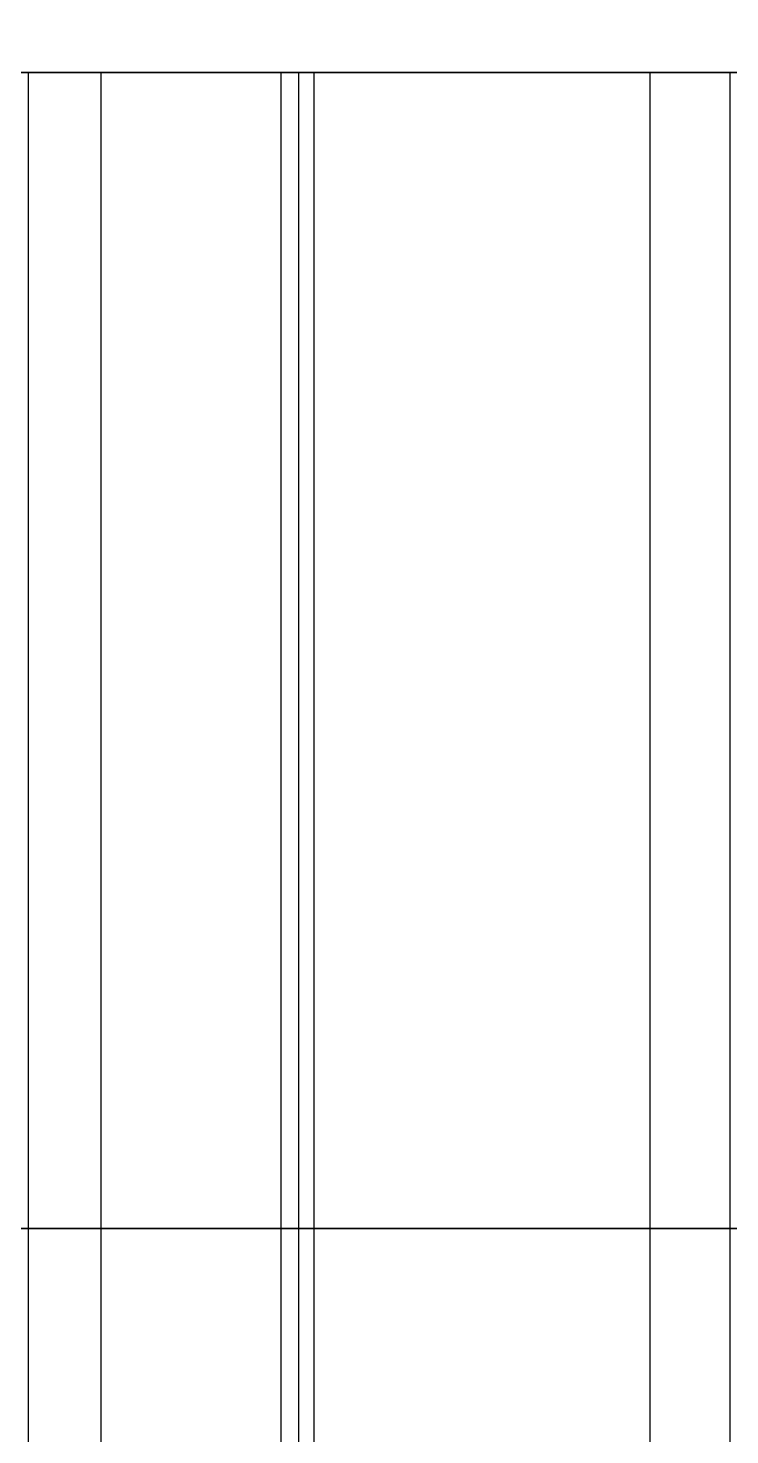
# Model space of a CAD drawing. Extents: x -60 to 60, y -153 to -30.
# Drawn here: x 21.866 to 23.686, y -87.535 to -83.885 of the extents above; entities that cross this region are included whole.
import ezdxf

# ---------------------------------------------------------------- set-up
doc = ezdxf.new("R2010")
doc.units = 0
doc.layers.add('Cut051006', color=7, linetype='CONTINUOUS')

msp = doc.modelspace()

# ---------------------------------------------------------------- linework, layer by layer
at = {"layer": 'Cut051006'}
for p, q in [((21.8657, -84, 109.867), (21.8657, -87, 109.867)), ((21.8657, -84, 109.867), (21.8657, -87, 109.867)), ((21.8657, -84, 4.78279), (21.8657, -87, 4.78279)), ((21.8657, -84, 4.78279), (21.8657, -87, 4.78279)), ((22.0539, -84, 109.931), (22.0539, -87, 109.931)), ((22.0539, -84, 109.931), (22.0539, -87, 109.931)), ((22.0539, -84, 4.71886), (22.0539, -87, 4.71886)), ((22.0539, -84, 4.71886), (22.0539, -87, 4.71886)), ((22.5216, -84, 109.732), (22.5216, -87, 109.732)), ((22.5216, -84, 109.732), (22.5216, -87, 109.732)), ((22.5216, -84, 4.9174), (22.5216, -87, 4.9174)), ((22.5216, -84, 4.9174), (22.5216, -87, 4.9174)), ((22.567, -84, 109.238), (22.567, -87, 109.238)), ((22.567, -84, 109.238), (22.567, -87, 109.238)), ((22.567, -84, 5.41199), (22.567, -87, 5.41199)), ((22.567, -84, 5.41199), (22.567, -87, 5.41199)), ((22.6064, -84, 109.552), (22.6064, -87, 109.552)), ((22.6064, -84, 109.552), (22.6064, -87, 109.552)), ((22.6064, -84, 5.09722), (22.6064, -87, 5.09722)), ((22.6064, -84, 5.09722), (22.6064, -87, 5.09722)), ((23.4785, -84, 108.832), (23.4785, -87, 108.832)), ((23.4785, -84, 108.832), (23.4785, -87, 108.832)), ((23.4785, -84, 5.81781), (23.4785, -87, 5.81781)), ((23.4785, -84, 5.81781), (23.4785, -87, 5.81781)), ((23.686, -84, 109.072), (23.686, -87, 109.072)), ((23.686, -84, 109.072), (23.686, -87, 109.072)), ((23.686, -84, 5.5779), (23.686, -87, 5.5779)), ((23.686, -84, 5.5779), (23.686, -87, 5.5779)), ((21.8657, -87, 109.867), (21.8657, -90, 109.867)), ((21.8657, -87, 109.867), (21.8657, -90, 109.867)), ((21.8657, -87, 4.78279), (21.8657, -90, 4.78279)), ((21.8657, -87, 4.78279), (21.8657, -90, 4.78279)), ((22.0539, -87, 109.931), (22.0539, -90, 109.931)), ((22.0539, -87, 109.931), (22.0539, -90, 109.931)), ((22.0539, -87, 4.71886), (22.0539, -90, 4.71886)), ((22.0539, -87, 4.71886), (22.0539, -90, 4.71886)), ((22.5216, -87, 109.732), (22.5216, -90, 109.732)), ((22.5216, -87, 109.732), (22.5216, -90, 109.732)), ((22.5216, -87, 4.9174), (22.5216, -90, 4.9174)), ((22.5216, -87, 4.9174), (22.5216, -90, 4.9174)), ((22.567, -87, 109.238), (22.567, -90, 109.238)), ((22.567, -87, 109.238), (22.567, -90, 109.238)), ((22.567, -87, 5.41199), (22.567, -90, 5.41199)), ((22.567, -87, 5.41199), (22.567, -90, 5.41199)), ((22.6064, -87, 109.552), (22.6064, -90, 109.552)), ((22.6064, -87, 109.552), (22.6064, -90, 109.552)), ((22.6064, -87, 5.09722), (22.6064, -90, 5.09722)), ((22.6064, -87, 5.09722), (22.6064, -90, 5.09722)), ((23.4785, -87, 108.832), (23.4785, -90, 108.832)), ((23.4785, -87, 108.832), (23.4785, -90, 108.832)), ((23.4785, -87, 5.81781), (23.4785, -90, 5.81781)), ((23.4785, -87, 5.81781), (23.4785, -90, 5.81781)), ((23.686, -87, 109.072), (23.686, -90, 109.072)), ((23.686, -87, 109.072), (23.686, -90, 109.072)), ((23.686, -87, 5.5779), (23.686, -90, 5.5779)), ((23.686, -87, 5.5779), (23.686, -90, 5.5779))]:
    msp.add_line(p, q, dxfattribs=at)
for centre in [(0, -90), (0, -90), (0, -93), (0, -93)]:
    msp.add_circle(centre, 60, dxfattribs=at)
for points, degree in [([(21.8657, -84, 109.867), (21.7858, -84, 109.728), (21.6666, -84, 109.62)], 2), ([(21.6666, -84, 5.0298), (21.7858, -84, 4.92217), (21.8657, -84, 4.78279)], 2), ([(21.8657, -84, 109.867), (21.7858, -84, 109.728), (21.6666, -84, 109.62)], 2), ([(21.6666, -84, 5.0298), (21.7858, -84, 4.92217), (21.8657, -84, 4.78279)], 2), ([(22.5216, -84, 109.732), (22.0539, -84, 109.931)], 1), ([(22.0539, -84, 4.71886), (22.5216, -84, 4.9174)], 1), ([(22.5216, -84, 109.732), (22.0539, -84, 109.931)], 1), ([(22.0539, -84, 4.71886), (22.5216, -84, 4.9174)], 1), ([(22.567, -84, 109.238), (22.5616, -84, 109.398), (22.6064, -84, 109.552)], 2), ([(22.6064, -84, 5.09722), (22.5616, -84, 5.25146), (22.567, -84, 5.41199)], 2), ([(22.567, -84, 109.238), (22.5616, -84, 109.398), (22.6064, -84, 109.552)], 2), ([(22.6064, -84, 5.09722), (22.5616, -84, 5.25146), (22.567, -84, 5.41199)], 2), ([(23.686, -84, 109.072), (23.6014, -84, 108.935), (23.4785, -84, 108.832)], 2), ([(23.4785, -84, 5.81781), (23.6014, -84, 5.7144), (23.686, -84, 5.5779)], 2), ([(23.686, -84, 109.072), (23.6014, -84, 108.935), (23.4785, -84, 108.832)], 2), ([(23.4785, -84, 5.81781), (23.6014, -84, 5.7144), (23.686, -84, 5.5779)], 2), ([(21.8657, -87, 109.867), (21.7858, -87, 109.728), (21.6666, -87, 109.62)], 2), ([(21.6666, -87, 5.0298), (21.7858, -87, 4.92217), (21.8657, -87, 4.78279)], 2), ([(21.8657, -87, 109.867), (21.7858, -87, 109.728), (21.6666, -87, 109.62)], 2), ([(21.6666, -87, 5.0298), (21.7858, -87, 4.92217), (21.8657, -87, 4.78279)], 2), ([(21.8657, -87, 109.867), (21.7858, -87, 109.728), (21.6666, -87, 109.62)], 2), ([(21.6666, -87, 5.0298), (21.7858, -87, 4.92217), (21.8657, -87, 4.78279)], 2), ([(21.8657, -87, 109.867), (21.7858, -87, 109.728), (21.6666, -87, 109.62)], 2), ([(21.6666, -87, 5.0298), (21.7858, -87, 4.92217), (21.8657, -87, 4.78279)], 2), ([(22.5216, -87, 109.732), (22.0539, -87, 109.931)], 1), ([(22.0539, -87, 4.71886), (22.5216, -87, 4.9174)], 1), ([(22.5216, -87, 109.732), (22.0539, -87, 109.931)], 1), ([(22.0539, -87, 4.71886), (22.5216, -87, 4.9174)], 1), ([(22.5216, -87, 109.732), (22.0539, -87, 109.931)], 1), ([(22.0539, -87, 4.71886), (22.5216, -87, 4.9174)], 1), ([(22.5216, -87, 109.732), (22.0539, -87, 109.931)], 1), ([(22.0539, -87, 4.71886), (22.5216, -87, 4.9174)], 1), ([(22.567, -87, 109.238), (22.5616, -87, 109.398), (22.6064, -87, 109.552)], 2), ([(22.6064, -87, 5.09722), (22.5616, -87, 5.25146), (22.567, -87, 5.41199)], 2), ([(22.567, -87, 109.238), (22.5616, -87, 109.398), (22.6064, -87, 109.552)], 2), ([(22.6064, -87, 5.09722), (22.5616, -87, 5.25146), (22.567, -87, 5.41199)], 2), ([(22.567, -87, 109.238), (22.5616, -87, 109.398), (22.6064, -87, 109.552)], 2), ([(22.6064, -87, 5.09722), (22.5616, -87, 5.25146), (22.567, -87, 5.41199)], 2), ([(22.567, -87, 109.238), (22.5616, -87, 109.398), (22.6064, -87, 109.552)], 2), ([(22.6064, -87, 5.09722), (22.5616, -87, 5.25146), (22.567, -87, 5.41199)], 2), ([(23.686, -87, 109.072), (23.6014, -87, 108.935), (23.4785, -87, 108.832)], 2), ([(23.4785, -87, 5.81781), (23.6014, -87, 5.7144), (23.686, -87, 5.5779)], 2), ([(23.686, -87, 109.072), (23.6014, -87, 108.935), (23.4785, -87, 108.832)], 2), ([(23.4785, -87, 5.81781), (23.6014, -87, 5.7144), (23.686, -87, 5.5779)], 2), ([(23.686, -87, 109.072), (23.6014, -87, 108.935), (23.4785, -87, 108.832)], 2), ([(23.4785, -87, 5.81781), (23.6014, -87, 5.7144), (23.686, -87, 5.5779)], 2), ([(23.686, -87, 109.072), (23.6014, -87, 108.935), (23.4785, -87, 108.832)], 2), ([(23.4785, -87, 5.81781), (23.6014, -87, 5.7144), (23.686, -87, 5.5779)], 2)]:
    msp.add_open_spline(points, degree=degree, dxfattribs=at)
for points, degree, knots in [([(22.0539, -84, 109.931), (22.0051, -84, 109.952), (21.9477, -84, 109.935), (21.8916, -84, 109.913), (21.8657, -84, 109.867)], 2, [0, 0, 0, 0.724386, 0.724386, 1.44877, 1.44877, 1.44877]), ([(21.8657, -84, 4.78279), (21.8916, -84, 4.73635), (21.9477, -84, 4.71516), (22.0051, -84, 4.69779), (22.0539, -84, 4.71886)], 2, [0, 0, 0, 0.724386, 0.724386, 1.44877, 1.44877, 1.44877]), ([(22.0539, -84, 109.931), (22.0051, -84, 109.952), (21.9477, -84, 109.935), (21.8916, -84, 109.913), (21.8657, -84, 109.867)], 2, [0, 0, 0, 0.724386, 0.724386, 1.44877, 1.44877, 1.44877]), ([(21.8657, -84, 4.78279), (21.8916, -84, 4.73635), (21.9477, -84, 4.71516), (22.0051, -84, 4.69779), (22.0539, -84, 4.71886)], 2, [0, 0, 0, 0.724386, 0.724386, 1.44877, 1.44877, 1.44877]), ([(22.6064, -84, 109.552), (22.6218, -84, 109.603), (22.5981, -84, 109.658), (22.5707, -84, 109.712), (22.5216, -84, 109.732)], 2, [0, 0, 0, 0.724386, 0.724386, 1.44877, 1.44877, 1.44877]), ([(22.5216, -84, 4.9174), (22.5707, -84, 4.93788), (22.5981, -84, 4.99125), (22.6218, -84, 5.04634), (22.6064, -84, 5.09722)], 2, [0, 0, 0, 0.724386, 0.724386, 1.44877, 1.44877, 1.44877]), ([(22.6064, -84, 109.552), (22.6218, -84, 109.603), (22.5981, -84, 109.658), (22.5707, -84, 109.712), (22.5216, -84, 109.732)], 2, [0, 0, 0, 0.724386, 0.724386, 1.44877, 1.44877, 1.44877]), ([(22.5216, -84, 4.9174), (22.5707, -84, 4.93788), (22.5981, -84, 4.99125), (22.6218, -84, 5.04634), (22.6064, -84, 5.09722)], 2, [0, 0, 0, 0.724386, 0.724386, 1.44877, 1.44877, 1.44877]), ([(23.4785, -84, 108.832), (23.4152, -84, 108.779), (23.3288, -84, 108.731), (23.2248, -84, 108.712), (23.1216, -84, 108.691), (23.0017, -84, 108.702), (22.8959, -84, 108.75), (22.7897, -84, 108.797), (22.7015, -84, 108.878), (22.6474, -84, 108.969), (22.5924, -84, 109.059), (22.5697, -84, 109.155), (22.567, -84, 109.238)], 3, [0, 0, 0, 0, 0.558599, 0.558599, 0.558599, 1.1172, 1.1172, 1.1172, 1.6758, 1.6758, 1.6758, 2.2344, 2.2344, 2.2344, 2.2344]), ([(22.567, -84, 5.41199), (22.5697, -84, 5.4947), (22.5924, -84, 5.5906), (22.6474, -84, 5.68099), (22.7015, -84, 5.77119), (22.7897, -84, 5.85305), (22.8959, -84, 5.89974), (23.0017, -84, 5.94745), (23.1216, -84, 5.95823), (23.2248, -84, 5.93806), (23.3288, -84, 5.91845), (23.4152, -84, 5.87115), (23.4785, -84, 5.81781)], 3, [0, 0, 0, 0, 0.558599, 0.558599, 0.558599, 1.1172, 1.1172, 1.1172, 1.6758, 1.6758, 1.6758, 2.2344, 2.2344, 2.2344, 2.2344]), ([(23.4785, -84, 108.832), (23.4152, -84, 108.779), (23.3288, -84, 108.731), (23.2248, -84, 108.712), (23.1216, -84, 108.691), (23.0017, -84, 108.702), (22.8959, -84, 108.75), (22.7897, -84, 108.797), (22.7015, -84, 108.878), (22.6474, -84, 108.969), (22.5924, -84, 109.059), (22.5697, -84, 109.155), (22.567, -84, 109.238)], 3, [0, 0, 0, 0, 0.558599, 0.558599, 0.558599, 1.1172, 1.1172, 1.1172, 1.6758, 1.6758, 1.6758, 2.2344, 2.2344, 2.2344, 2.2344]), ([(22.567, -84, 5.41199), (22.5697, -84, 5.4947), (22.5924, -84, 5.5906), (22.6474, -84, 5.68099), (22.7015, -84, 5.77119), (22.7897, -84, 5.85305), (22.8959, -84, 5.89974), (23.0017, -84, 5.94745), (23.1216, -84, 5.95823), (23.2248, -84, 5.93806), (23.3288, -84, 5.91845), (23.4152, -84, 5.87115), (23.4785, -84, 5.81781)], 3, [0, 0, 0, 0, 0.558599, 0.558599, 0.558599, 1.1172, 1.1172, 1.1172, 1.6758, 1.6758, 1.6758, 2.2344, 2.2344, 2.2344, 2.2344]), ([(23.8764, -84, 109.129), (23.8284, -84, 109.152), (23.7704, -84, 109.137), (23.7135, -84, 109.117), (23.686, -84, 109.072)], 2, [0, 0, 0, 0.724386, 0.724386, 1.44877, 1.44877, 1.44877]), ([(23.686, -84, 5.5779), (23.7135, -84, 5.53239), (23.7704, -84, 5.51317), (23.8284, -84, 5.49781), (23.8764, -84, 5.52057)], 2, [0, 0, 0, 0.724386, 0.724386, 1.44877, 1.44877, 1.44877]), ([(23.8764, -84, 109.129), (23.8284, -84, 109.152), (23.7704, -84, 109.137), (23.7135, -84, 109.117), (23.686, -84, 109.072)], 2, [0, 0, 0, 0.724386, 0.724386, 1.44877, 1.44877, 1.44877]), ([(23.686, -84, 5.5779), (23.7135, -84, 5.53239), (23.7704, -84, 5.51317), (23.8284, -84, 5.49781), (23.8764, -84, 5.52057)], 2, [0, 0, 0, 0.724386, 0.724386, 1.44877, 1.44877, 1.44877]), ([(22.0539, -87, 109.931), (22.0051, -87, 109.952), (21.9477, -87, 109.935), (21.8916, -87, 109.913), (21.8657, -87, 109.867)], 2, [0, 0, 0, 0.724386, 0.724386, 1.44877, 1.44877, 1.44877]), ([(21.8657, -87, 4.78279), (21.8916, -87, 4.73635), (21.9477, -87, 4.71516), (22.0051, -87, 4.69779), (22.0539, -87, 4.71886)], 2, [0, 0, 0, 0.724386, 0.724386, 1.44877, 1.44877, 1.44877]), ([(22.0539, -87, 109.931), (22.0051, -87, 109.952), (21.9477, -87, 109.935), (21.8916, -87, 109.913), (21.8657, -87, 109.867)], 2, [0, 0, 0, 0.724386, 0.724386, 1.44877, 1.44877, 1.44877]), ([(21.8657, -87, 4.78279), (21.8916, -87, 4.73635), (21.9477, -87, 4.71516), (22.0051, -87, 4.69779), (22.0539, -87, 4.71886)], 2, [0, 0, 0, 0.724386, 0.724386, 1.44877, 1.44877, 1.44877]), ([(22.0539, -87, 109.931), (22.0051, -87, 109.952), (21.9477, -87, 109.935), (21.8916, -87, 109.913), (21.8657, -87, 109.867)], 2, [0, 0, 0, 0.724386, 0.724386, 1.44877, 1.44877, 1.44877]), ([(21.8657, -87, 4.78279), (21.8916, -87, 4.73635), (21.9477, -87, 4.71516), (22.0051, -87, 4.69779), (22.0539, -87, 4.71886)], 2, [0, 0, 0, 0.724386, 0.724386, 1.44877, 1.44877, 1.44877]), ([(22.0539, -87, 109.931), (22.0051, -87, 109.952), (21.9477, -87, 109.935), (21.8916, -87, 109.913), (21.8657, -87, 109.867)], 2, [0, 0, 0, 0.724386, 0.724386, 1.44877, 1.44877, 1.44877]), ([(21.8657, -87, 4.78279), (21.8916, -87, 4.73635), (21.9477, -87, 4.71516), (22.0051, -87, 4.69779), (22.0539, -87, 4.71886)], 2, [0, 0, 0, 0.724386, 0.724386, 1.44877, 1.44877, 1.44877]), ([(22.6064, -87, 109.552), (22.6218, -87, 109.603), (22.5981, -87, 109.658), (22.5707, -87, 109.712), (22.5216, -87, 109.732)], 2, [0, 0, 0, 0.724386, 0.724386, 1.44877, 1.44877, 1.44877]), ([(22.5216, -87, 4.9174), (22.5707, -87, 4.93788), (22.5981, -87, 4.99125), (22.6218, -87, 5.04634), (22.6064, -87, 5.09722)], 2, [0, 0, 0, 0.724386, 0.724386, 1.44877, 1.44877, 1.44877]), ([(22.6064, -87, 109.552), (22.6218, -87, 109.603), (22.5981, -87, 109.658), (22.5707, -87, 109.712), (22.5216, -87, 109.732)], 2, [0, 0, 0, 0.724386, 0.724386, 1.44877, 1.44877, 1.44877]), ([(22.5216, -87, 4.9174), (22.5707, -87, 4.93788), (22.5981, -87, 4.99125), (22.6218, -87, 5.04634), (22.6064, -87, 5.09722)], 2, [0, 0, 0, 0.724386, 0.724386, 1.44877, 1.44877, 1.44877]), ([(22.6064, -87, 109.552), (22.6218, -87, 109.603), (22.5981, -87, 109.658), (22.5707, -87, 109.712), (22.5216, -87, 109.732)], 2, [0, 0, 0, 0.724386, 0.724386, 1.44877, 1.44877, 1.44877]), ([(22.5216, -87, 4.9174), (22.5707, -87, 4.93788), (22.5981, -87, 4.99125), (22.6218, -87, 5.04634), (22.6064, -87, 5.09722)], 2, [0, 0, 0, 0.724386, 0.724386, 1.44877, 1.44877, 1.44877]), ([(22.6064, -87, 109.552), (22.6218, -87, 109.603), (22.5981, -87, 109.658), (22.5707, -87, 109.712), (22.5216, -87, 109.732)], 2, [0, 0, 0, 0.724386, 0.724386, 1.44877, 1.44877, 1.44877]), ([(22.5216, -87, 4.9174), (22.5707, -87, 4.93788), (22.5981, -87, 4.99125), (22.6218, -87, 5.04634), (22.6064, -87, 5.09722)], 2, [0, 0, 0, 0.724386, 0.724386, 1.44877, 1.44877, 1.44877]), ([(23.4785, -87, 108.832), (23.4152, -87, 108.779), (23.3288, -87, 108.731), (23.2248, -87, 108.712), (23.1216, -87, 108.691), (23.0017, -87, 108.702), (22.8959, -87, 108.75), (22.7897, -87, 108.797), (22.7015, -87, 108.878), (22.6474, -87, 108.969), (22.5924, -87, 109.059), (22.5697, -87, 109.155), (22.567, -87, 109.238)], 3, [0, 0, 0, 0, 0.558599, 0.558599, 0.558599, 1.1172, 1.1172, 1.1172, 1.6758, 1.6758, 1.6758, 2.2344, 2.2344, 2.2344, 2.2344]), ([(22.567, -87, 5.41199), (22.5697, -87, 5.4947), (22.5924, -87, 5.5906), (22.6474, -87, 5.68099), (22.7015, -87, 5.77119), (22.7897, -87, 5.85305), (22.8959, -87, 5.89974), (23.0017, -87, 5.94745), (23.1216, -87, 5.95823), (23.2248, -87, 5.93806), (23.3288, -87, 5.91845), (23.4152, -87, 5.87115), (23.4785, -87, 5.81781)], 3, [0, 0, 0, 0, 0.558599, 0.558599, 0.558599, 1.1172, 1.1172, 1.1172, 1.6758, 1.6758, 1.6758, 2.2344, 2.2344, 2.2344, 2.2344]), ([(23.4785, -87, 108.832), (23.4152, -87, 108.779), (23.3288, -87, 108.731), (23.2248, -87, 108.712), (23.1216, -87, 108.691), (23.0017, -87, 108.702), (22.8959, -87, 108.75), (22.7897, -87, 108.797), (22.7015, -87, 108.878), (22.6474, -87, 108.969), (22.5924, -87, 109.059), (22.5697, -87, 109.155), (22.567, -87, 109.238)], 3, [0, 0, 0, 0, 0.558599, 0.558599, 0.558599, 1.1172, 1.1172, 1.1172, 1.6758, 1.6758, 1.6758, 2.2344, 2.2344, 2.2344, 2.2344]), ([(22.567, -87, 5.41199), (22.5697, -87, 5.4947), (22.5924, -87, 5.5906), (22.6474, -87, 5.68099), (22.7015, -87, 5.77119), (22.7897, -87, 5.85305), (22.8959, -87, 5.89974), (23.0017, -87, 5.94745), (23.1216, -87, 5.95823), (23.2248, -87, 5.93806), (23.3288, -87, 5.91845), (23.4152, -87, 5.87115), (23.4785, -87, 5.81781)], 3, [0, 0, 0, 0, 0.558599, 0.558599, 0.558599, 1.1172, 1.1172, 1.1172, 1.6758, 1.6758, 1.6758, 2.2344, 2.2344, 2.2344, 2.2344]), ([(23.4785, -87, 108.832), (23.4152, -87, 108.779), (23.3288, -87, 108.731), (23.2248, -87, 108.712), (23.1216, -87, 108.691), (23.0017, -87, 108.702), (22.8959, -87, 108.75), (22.7897, -87, 108.797), (22.7015, -87, 108.878), (22.6474, -87, 108.969), (22.5924, -87, 109.059), (22.5697, -87, 109.155), (22.567, -87, 109.238)], 3, [0, 0, 0, 0, 0.558599, 0.558599, 0.558599, 1.1172, 1.1172, 1.1172, 1.6758, 1.6758, 1.6758, 2.2344, 2.2344, 2.2344, 2.2344]), ([(22.567, -87, 5.41199), (22.5697, -87, 5.4947), (22.5924, -87, 5.5906), (22.6474, -87, 5.68099), (22.7015, -87, 5.77119), (22.7897, -87, 5.85305), (22.8959, -87, 5.89974), (23.0017, -87, 5.94745), (23.1216, -87, 5.95823), (23.2248, -87, 5.93806), (23.3288, -87, 5.91845), (23.4152, -87, 5.87115), (23.4785, -87, 5.81781)], 3, [0, 0, 0, 0, 0.558599, 0.558599, 0.558599, 1.1172, 1.1172, 1.1172, 1.6758, 1.6758, 1.6758, 2.2344, 2.2344, 2.2344, 2.2344]), ([(23.4785, -87, 108.832), (23.4152, -87, 108.779), (23.3288, -87, 108.731), (23.2248, -87, 108.712), (23.1216, -87, 108.691), (23.0017, -87, 108.702), (22.8959, -87, 108.75), (22.7897, -87, 108.797), (22.7015, -87, 108.878), (22.6474, -87, 108.969), (22.5924, -87, 109.059), (22.5697, -87, 109.155), (22.567, -87, 109.238)], 3, [0, 0, 0, 0, 0.558599, 0.558599, 0.558599, 1.1172, 1.1172, 1.1172, 1.6758, 1.6758, 1.6758, 2.2344, 2.2344, 2.2344, 2.2344]), ([(22.567, -87, 5.41199), (22.5697, -87, 5.4947), (22.5924, -87, 5.5906), (22.6474, -87, 5.68099), (22.7015, -87, 5.77119), (22.7897, -87, 5.85305), (22.8959, -87, 5.89974), (23.0017, -87, 5.94745), (23.1216, -87, 5.95823), (23.2248, -87, 5.93806), (23.3288, -87, 5.91845), (23.4152, -87, 5.87115), (23.4785, -87, 5.81781)], 3, [0, 0, 0, 0, 0.558599, 0.558599, 0.558599, 1.1172, 1.1172, 1.1172, 1.6758, 1.6758, 1.6758, 2.2344, 2.2344, 2.2344, 2.2344]), ([(23.8764, -87, 109.129), (23.8284, -87, 109.152), (23.7704, -87, 109.137), (23.7135, -87, 109.117), (23.686, -87, 109.072)], 2, [0, 0, 0, 0.724386, 0.724386, 1.44877, 1.44877, 1.44877]), ([(23.686, -87, 5.5779), (23.7135, -87, 5.53239), (23.7704, -87, 5.51317), (23.8284, -87, 5.49781), (23.8764, -87, 5.52057)], 2, [0, 0, 0, 0.724386, 0.724386, 1.44877, 1.44877, 1.44877]), ([(23.8764, -87, 109.129), (23.8284, -87, 109.152), (23.7704, -87, 109.137), (23.7135, -87, 109.117), (23.686, -87, 109.072)], 2, [0, 0, 0, 0.724386, 0.724386, 1.44877, 1.44877, 1.44877]), ([(23.686, -87, 5.5779), (23.7135, -87, 5.53239), (23.7704, -87, 5.51317), (23.8284, -87, 5.49781), (23.8764, -87, 5.52057)], 2, [0, 0, 0, 0.724386, 0.724386, 1.44877, 1.44877, 1.44877]), ([(23.8764, -87, 109.129), (23.8284, -87, 109.152), (23.7704, -87, 109.137), (23.7135, -87, 109.117), (23.686, -87, 109.072)], 2, [0, 0, 0, 0.724386, 0.724386, 1.44877, 1.44877, 1.44877]), ([(23.686, -87, 5.5779), (23.7135, -87, 5.53239), (23.7704, -87, 5.51317), (23.8284, -87, 5.49781), (23.8764, -87, 5.52057)], 2, [0, 0, 0, 0.724386, 0.724386, 1.44877, 1.44877, 1.44877]), ([(23.8764, -87, 109.129), (23.8284, -87, 109.152), (23.7704, -87, 109.137), (23.7135, -87, 109.117), (23.686, -87, 109.072)], 2, [0, 0, 0, 0.724386, 0.724386, 1.44877, 1.44877, 1.44877]), ([(23.686, -87, 5.5779), (23.7135, -87, 5.53239), (23.7704, -87, 5.51317), (23.8284, -87, 5.49781), (23.8764, -87, 5.52057)], 2, [0, 0, 0, 0.724386, 0.724386, 1.44877, 1.44877, 1.44877])]:
    msp.add_open_spline(points, degree=degree, knots=knots, dxfattribs=at)

doc.saveas('drawing.dxf')
